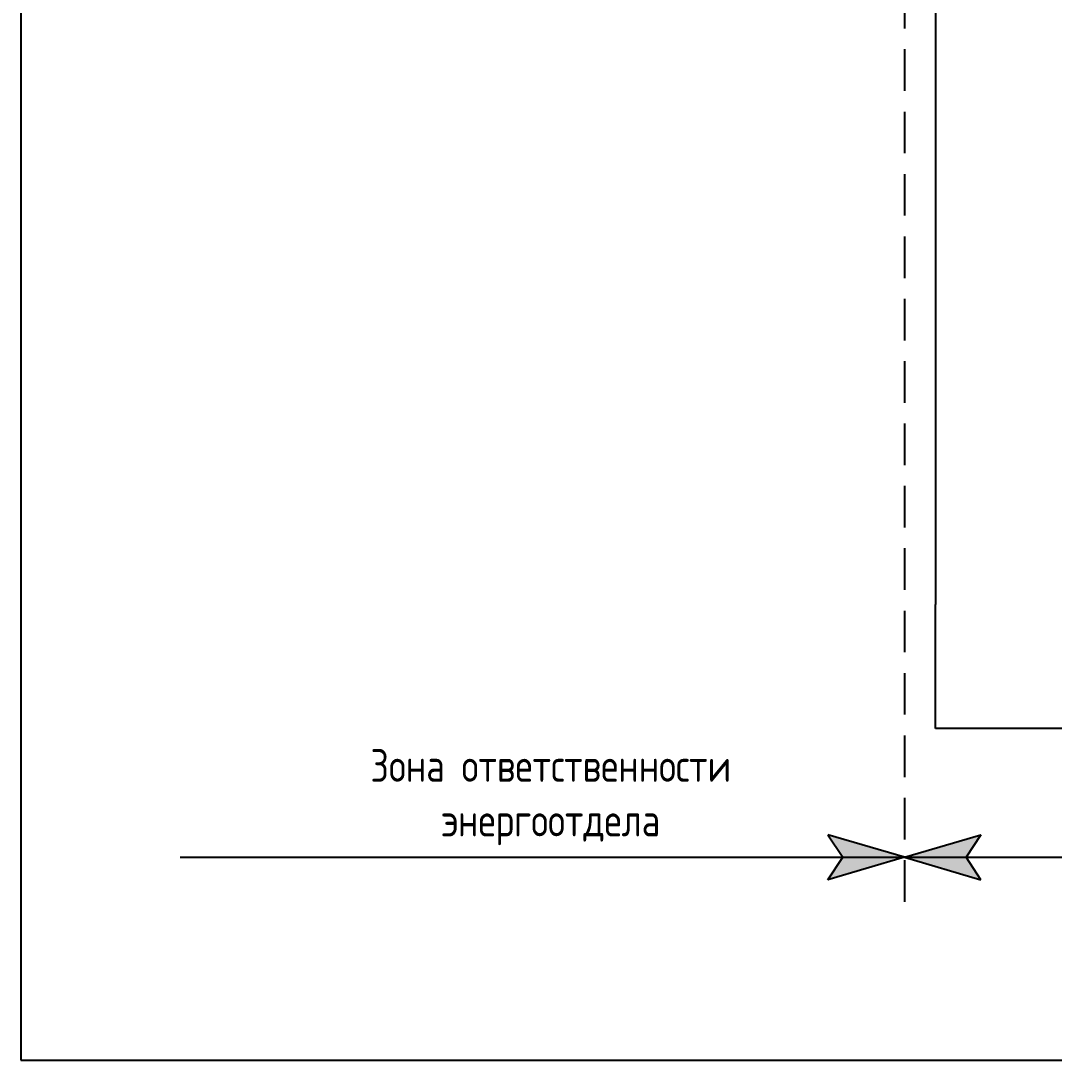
# Model space of a CAD drawing. Header units: millimetres. Extents: x 467 to 777, y 582 to 887.
# Drawn here: x 467.3 to 530.5, y 581.6 to 645.1 of the extents above; entities that cross this region are included whole.
import ezdxf

# ---------------------------------------------------------------- set-up
doc = ezdxf.new("R2010")
doc.units = ezdxf.units.MM
doc.header["$LTSCALE"] = 0.1
doc.linetypes.add('DASHEDX2', pattern=[38.1, 25.4, -12.7])
doc.layers.add('Уровень1', color=7, linetype='Continuous', plot=False)

msp = doc.modelspace()

# ---------------------------------------------------------------- hatches: boundary and pattern name
h = msp.add_hatch(color=256)
h.paths.add_polyline_path([(516.631, 595.365), (517.534, 593.988), (521.307, 593.988)])
h.paths.add_polyline_path([(521.307, 593.988), (517.534, 593.988), (516.631, 592.611)])
h.paths.add_polyline_path([(525.079, 593.988), (521.307, 593.988), (525.982, 592.611)])
h.paths.add_polyline_path([(525.982, 595.365), (521.307, 593.988), (525.079, 593.988)])

# ---------------------------------------------------------------- linework, layer by layer
at = {"linetype": 'DASHEDX2'}
msp.add_line((521.307, 765.261), (521.307, 590.136), dxfattribs=at)
for p, q in [((523.212, 687.59), (523.212, 609.424)), ((523.212, 601.846), (523.212, 609.424)), ((604.204, 601.846), (523.212, 601.846)), ((521.307, 593.988), (516.631, 595.365)), ((516.631, 595.365), (517.534, 593.988)), ((521.307, 593.988), (525.982, 595.365)), ((525.982, 595.365), (525.079, 593.988)), ((477.068, 593.988), (651.475, 593.988)), ((521.307, 593.988), (516.631, 592.611)), ((516.631, 592.611), (517.534, 593.988)), ((521.307, 593.988), (525.982, 592.611)), ((525.982, 592.611), (525.079, 593.988))]:
    msp.add_line(p, q)
at = {"layer": 'Уровень1'}
msp.add_lwpolyline([(467.333, 581.595), (653.251, 581.595), (653.251, 784.661), (467.333, 784.661)], close=True, dxfattribs=at)

# ---------------------------------------------------------------- texts
at = {"insert": (499.707, 597.66), "char_height": 2, "width": 51.91286, "attachment_point": 5}
msp.add_mtext('{\\fGOST|b0|i0|c204|p34;Зона ответственности\\Pэнергоотдела}', dxfattribs=at)

doc.saveas('drawing.dxf')
